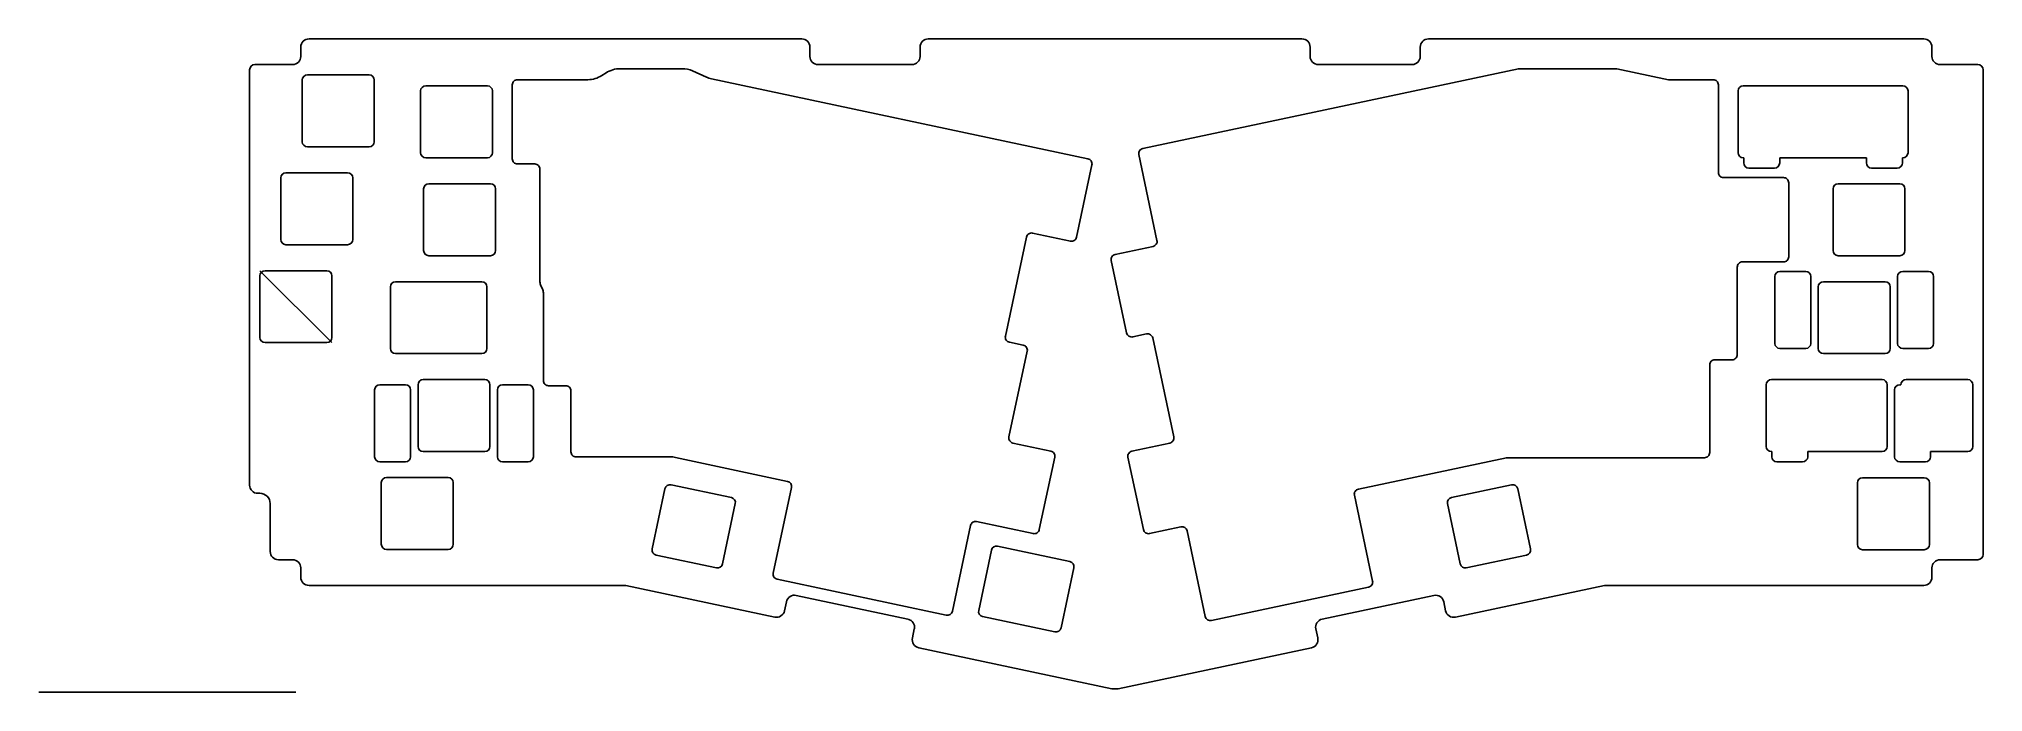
# Model space of a CAD drawing. Header units: millimetres. Extents: x 0 to 378, y 0 to 127.
import ezdxf

# ---------------------------------------------------------------- set-up
doc = ezdxf.new("R2010")
doc.units = ezdxf.units.MM
doc.layers.get('0').update_dxf_attribs({"linetype": 'CONTINUOUS'})

msp = doc.modelspace()

# ---------------------------------------------------------------- linework, layer by layer
for p, q in [((50.96, 125.5), (50.96, 123.7)), ((148.4, 127.1), (52.56, 127.1)), ((150, 123.7), (150, 125.5)), ((171.43, 125.5), (171.43, 123.7)), ((245.71, 127.1), (173.03, 127.1)), ((247.31, 123.7), (247.31, 125.5)), ((268.74, 125.5), (268.74, 123.7)), ((366.68, 127.1), (270.34, 127.1)), ((368.28, 123.7), (368.28, 125.5)), ((41, 121.1), (41, 40.28)), ((42, 122.1), (49.36, 122.1)), ((151.6, 122.1), (169.83, 122.1)), ((248.91, 122.1), (267.14, 122.1)), ((369.88, 122.1), (377.24, 122.1)), ((378.24, 121.1), (378.24, 26.76)), ((51.23, 107.1), (51.23, 119.1)), ((51.23, 107.1), (51.23, 119.1)), ((52.23, 120.1), (64.23, 120.1)), ((52.23, 120.1), (64.23, 120.1)), ((65.23, 119.1), (65.23, 107.1)), ((65.23, 119.1), (65.23, 107.1)), ((75.25, 117.96), (87.25, 117.96)), ((75.25, 117.96), (87.25, 117.96)), ((331.58, 117.96), (362.63, 117.96)), ((331.58, 117.96), (362.63, 117.96)), ((74.25, 104.96), (74.25, 116.96)), ((74.25, 104.96), (74.25, 116.96)), ((88.25, 116.96), (88.25, 104.96)), ((88.25, 116.96), (88.25, 104.96)), ((330.58, 104.96), (330.58, 116.96)), ((330.58, 104.96), (330.58, 116.96)), ((363.63, 116.96), (363.63, 104.96)), ((363.63, 116.96), (363.63, 104.96)), ((64.23, 106.1), (52.23, 106.1)), ((64.23, 106.1), (52.23, 106.1)), ((87.25, 103.96), (75.25, 103.96)), ((87.25, 103.96), (75.25, 103.96)), ((331.67, 103.96), (331.58, 103.96)), ((331.67, 103.96), (331.58, 103.96)), ((331.67, 102.96), (331.67, 103.96)), ((331.67, 102.96), (331.67, 103.96)), ((355.54, 103.96), (338.67, 103.96)), ((355.54, 103.96), (338.67, 103.96)), ((338.67, 103.96), (338.67, 102.96)), ((338.67, 103.96), (338.67, 102.96)), ((355.54, 102.96), (355.54, 103.96)), ((355.54, 102.96), (355.54, 103.96)), ((362.54, 103.96), (362.54, 102.96)), ((362.54, 103.96), (362.54, 102.96)), ((362.63, 103.96), (362.54, 103.96)), ((362.63, 103.96), (362.54, 103.96)), ((47.07, 88.05), (47.07, 100.05)), ((47.07, 88.05), (47.07, 100.05)), ((48.07, 101.05), (60.07, 101.05)), ((48.07, 101.05), (60.07, 101.05)), ((61.07, 100.05), (61.07, 88.05)), ((61.07, 100.05), (61.07, 88.05)), ((75.85, 98.91), (87.85, 98.91)), ((75.85, 98.91), (87.85, 98.91)), ((337.67, 101.96), (332.67, 101.96)), ((337.67, 101.96), (332.67, 101.96)), ((350.04, 98.91), (362.04, 98.91)), ((350.04, 98.91), (362.04, 98.91)), ((361.54, 101.96), (356.54, 101.96)), ((361.54, 101.96), (356.54, 101.96)), ((74.85, 85.91), (74.85, 97.91)), ((74.85, 85.91), (74.85, 97.91)), ((88.85, 97.91), (88.85, 85.91)), ((88.85, 97.91), (88.85, 85.91)), ((349.04, 85.91), (349.04, 97.91)), ((349.04, 85.91), (349.04, 97.91)), ((363.04, 97.91), (363.04, 85.91)), ((363.04, 97.91), (363.04, 85.91)), ((60.07, 87.05), (48.07, 87.05)), ((60.07, 87.05), (48.07, 87.05)), ((87.85, 84.91), (75.85, 84.91)), ((87.85, 84.91), (75.85, 84.91)), ((362.04, 84.91), (350.04, 84.91)), ((362.04, 84.91), (350.04, 84.91)), ((43, 82), (57, 68)), ((43, 69), (43, 81)), ((43, 69), (43, 81)), ((44, 82), (56, 82)), ((44, 82), (56, 82)), ((57, 81), (57, 69)), ((57, 81), (57, 69)), ((69.4, 79.86), (86.16, 79.86)), ((69.4, 79.86), (86.16, 79.86)), ((337.72, 67.86), (337.72, 80.86)), ((337.72, 67.86), (337.72, 80.86)), ((338.72, 81.86), (343.72, 81.86)), ((338.72, 81.86), (343.72, 81.86)), ((344.72, 80.86), (344.72, 67.86)), ((344.72, 80.86), (344.72, 67.86)), ((347.16, 79.86), (359.16, 79.86)), ((347.16, 79.86), (359.16, 79.86)), ((361.6, 67.86), (361.6, 80.86)), ((361.6, 67.86), (361.6, 80.86)), ((362.6, 81.86), (367.6, 81.86)), ((362.6, 81.86), (367.6, 81.86)), ((368.6, 80.86), (368.6, 67.86)), ((368.6, 80.86), (368.6, 67.86)), ((68.4, 66.86), (68.4, 78.86)), ((68.4, 66.86), (68.4, 78.86)), ((87.16, 78.86), (87.16, 66.86)), ((87.16, 78.86), (87.16, 66.86)), ((346.16, 66.86), (346.16, 78.86)), ((346.16, 66.86), (346.16, 78.86)), ((360.16, 78.86), (360.16, 66.86)), ((360.16, 78.86), (360.16, 66.86)), ((56, 68), (44, 68)), ((56, 68), (44, 68)), ((86.16, 65.86), (69.4, 65.86)), ((86.16, 65.86), (69.4, 65.86)), ((343.72, 66.86), (338.72, 66.86)), ((343.72, 66.86), (338.72, 66.86)), ((359.16, 65.86), (347.16, 65.86)), ((359.16, 65.86), (347.16, 65.86)), ((367.6, 66.86), (362.6, 66.86)), ((367.6, 66.86), (362.6, 66.86)), ((74.76, 60.81), (86.76, 60.81)), ((74.76, 60.81), (86.76, 60.81)), ((337.05, 60.81), (358.57, 60.81)), ((337.05, 60.81), (358.57, 60.81)), ((363.24, 60.81), (375.24, 60.81)), ((363.24, 60.81), (375.24, 60.81)), ((65.32, 45.81), (65.32, 58.81)), ((65.32, 45.81), (65.32, 58.81)), ((66.32, 59.81), (71.32, 59.81)), ((66.32, 59.81), (71.32, 59.81)), ((72.32, 58.81), (72.32, 45.81)), ((72.32, 58.81), (72.32, 45.81)), ((73.76, 47.81), (73.76, 59.81)), ((73.76, 47.81), (73.76, 59.81)), ((87.76, 59.81), (87.76, 47.81)), ((87.76, 59.81), (87.76, 47.81)), ((89.2, 45.81), (89.2, 58.81)), ((89.2, 45.81), (89.2, 58.81)), ((90.2, 59.81), (95.2, 59.81)), ((90.2, 59.81), (95.2, 59.81)), ((96.2, 58.81), (96.2, 45.81)), ((96.2, 58.81), (96.2, 45.81)), ((336.05, 47.81), (336.05, 59.81)), ((336.05, 47.81), (336.05, 59.81)), ((359.57, 59.81), (359.57, 47.81)), ((359.57, 59.81), (359.57, 47.81)), ((361.01, 45.81), (361.01, 58.81)), ((361.01, 45.81), (361.01, 58.81)), ((362.01, 59.81), (362.24, 59.81)), ((362.01, 59.81), (362.24, 59.81)), ((376.24, 59.81), (376.24, 47.81)), ((376.24, 59.81), (376.24, 47.81)), ((86.76, 46.81), (74.76, 46.81)), ((86.76, 46.81), (74.76, 46.81)), ((337.13, 46.81), (337.05, 46.81)), ((337.13, 46.81), (337.05, 46.81)), ((337.13, 45.81), (337.13, 46.81)), ((337.13, 45.81), (337.13, 46.81)), ((344.13, 46.81), (344.13, 45.81)), ((358.57, 46.81), (344.13, 46.81)), ((344.13, 46.81), (344.13, 45.81)), ((358.57, 46.81), (344.13, 46.81)), ((375.24, 46.81), (368.01, 46.81)), ((368.01, 46.81), (368.01, 45.81)), ((368.01, 46.81), (368.01, 45.81)), ((375.24, 46.81), (368.01, 46.81)), ((71.32, 44.81), (66.32, 44.81)), ((71.32, 44.81), (66.32, 44.81)), ((67.62, 41.76), (79.62, 41.76)), ((67.62, 41.76), (79.62, 41.76)), ((95.2, 44.81), (90.2, 44.81)), ((95.2, 44.81), (90.2, 44.81)), ((343.13, 44.81), (338.13, 44.81)), ((343.13, 44.81), (338.13, 44.81)), ((354.8, 41.71), (366.8, 41.71)), ((354.8, 41.71), (366.8, 41.71)), ((367.01, 44.81), (362.01, 44.81)), ((367.01, 44.81), (362.01, 44.81)), ((42.6, 38.68), (43, 38.68)), ((66.62, 28.76), (66.62, 40.76)), ((66.62, 28.76), (66.62, 40.76)), ((80.62, 40.76), (80.62, 28.76)), ((80.62, 40.76), (80.62, 28.76)), ((119.31, 27.85), (121.8, 39.58)), ((119.31, 27.85), (121.8, 39.58)), ((122.99, 40.35), (134.72, 37.86)), ((122.99, 40.35), (134.72, 37.86)), ((274.79, 37.86), (286.52, 40.35)), ((274.79, 37.86), (286.52, 40.35)), ((287.71, 39.58), (290.2, 27.85)), ((287.71, 39.58), (290.2, 27.85)), ((353.8, 28.71), (353.8, 40.71)), ((353.8, 28.71), (353.8, 40.71)), ((367.8, 40.71), (367.8, 28.71)), ((367.8, 40.71), (367.8, 28.71)), ((45, 36.68), (45, 27.36)), ((135.49, 36.67), (133, 24.94)), ((135.49, 36.67), (133, 24.94)), ((276.51, 24.94), (274.02, 36.67)), ((276.51, 24.94), (274.02, 36.67)), ((79.62, 27.76), (67.62, 27.76)), ((79.62, 27.76), (67.62, 27.76)), ((131.81, 24.17), (120.08, 26.66)), ((131.81, 24.17), (120.08, 26.66)), ((182.83, 15.88), (185.32, 27.62)), ((182.83, 15.88), (185.32, 27.62)), ((186.51, 28.39), (200.57, 25.4)), ((186.51, 28.39), (200.57, 25.4)), ((289.43, 26.66), (277.7, 24.17)), ((289.43, 26.66), (277.7, 24.17)), ((366.8, 27.71), (354.8, 27.71)), ((366.8, 27.71), (354.8, 27.71)), ((46.6, 25.76), (49.36, 25.76)), ((50.96, 24.16), (50.96, 22.36)), ((201.34, 24.21), (198.85, 12.48)), ((201.34, 24.21), (198.85, 12.48)), ((368.28, 24.16), (368.28, 22.36)), ((369.88, 25.76), (377.24, 25.76)), ((52.56, 20.76), (114.17, 20.76)), ((143.17, 14.6), (114.17, 20.76)), ((275.57, 14.6), (304.57, 20.76)), ((366.68, 20.76), (304.57, 20.76)), ((145.44, 17.59), (145.07, 15.83)), ((147.34, 18.82), (169.08, 14.2)), ((249.66, 14.2), (271.4, 18.82)), ((273.3, 17.59), (273.67, 15.83)), ((170.31, 12.3), (169.94, 10.54)), ((197.66, 11.71), (183.6, 14.7)), ((197.66, 11.71), (183.6, 14.7)), ((248.43, 12.3), (248.8, 10.54)), ((171.17, 8.64), (208.74, 0.66)), ((247.57, 8.64), (210, 0.66)), ((50, 0), (0, 0)), ((208.95, 0.64), (209.79, 0.64))]:
    msp.add_line(p, q)
for points in [[(192.13, 88.54, -0.414214), (193.32, 89.31), (200.68, 87.74, 0.414214), (201.86, 88.51), (204.86, 102.6, 0.414214), (204.09, 103.78), (130.85, 119.35, -0.052296), (129.86, 119.67), (127.16, 120.87, 0.104992), (125.13, 121.3), (113.07, 121.3, 0.144964), (110.34, 120.49), (109.53, 119.97, -0.144964), (106.81, 119.16), (93.1, 119.16, 0.414214), (92.1, 118.16), (92.1, 103.76, 0.414214), (93.1, 102.76), (96.46, 102.76, -0.414214), (97.46, 101.76), (97.46, 80.02, 0.096289), (97.61, 79.27), (98.01, 78.25, -0.096289), (98.16, 77.51), (98.16, 60.61, 0.414214), (99.16, 59.61), (102.51, 59.61, -0.414214), (103.51, 58.61), (103.51, 46.75, 0.414214), (104.51, 45.75), (123.33, 45.75), (123.85, 45.64), (145.65, 41, -0.414214), (146.42, 39.82), (142.87, 23.15, 0.414173), (143.64, 21.96), (176.52, 14.97, 0.414254), (177.71, 15.74), (181.25, 32.41, -0.414214), (182.44, 33.18), (193.45, 30.84, 0.414214), (194.63, 31.61), (197.63, 45.71, 0.414214), (196.86, 46.89), (189.5, 48.45, -0.414214), (188.73, 49.64), (192.28, 66.32, 0.414214), (191.51, 67.5), (188.8, 68.08, -0.414214), (188.03, 69.26)], [(255.92, 38.3, -0.414214), (256.7, 39.49), (285.5, 45.61), (324.05, 45.61, 0.414214), (325.05, 46.61), (325.05, 63.66, -0.414214), (326.05, 64.66), (329.41, 64.66, 0.414214), (330.41, 65.66), (330.41, 82.71, -0.414214), (331.41, 83.71), (339.42, 83.71, 0.414214), (340.42, 84.71), (340.42, 99.11, 0.414214), (339.42, 100.11), (327.73, 100.11, -0.414214), (326.73, 101.11), (326.73, 118.16, 0.414214), (325.73, 119.16), (317.01, 119.16), (306.98, 121.3), (287.85, 121.3), (214.75, 105.76, 0.414214), (213.98, 104.58), (217.52, 87.9, -0.414214), (216.75, 86.72), (209.39, 85.15, 0.414214), (208.62, 83.97), (211.62, 69.88, 0.414214), (212.8, 69.11), (215.5, 69.68, -0.414214), (216.69, 68.91), (220.78, 49.64, -0.414214), (220.01, 48.46), (212.65, 46.89, 0.414214), (211.88, 45.71), (214.88, 31.62, 0.414214), (216.06, 30.85), (222.19, 32.15, -0.414214), (223.38, 31.38), (226.92, 14.7, 0.414214), (228.11, 13.93), (258.7, 20.43, 0.414214), (259.47, 21.62)]]:
    msp.add_lwpolyline(points, format="xyb", close=True)
for centre, radius, start, end in [((52.56, 125.5), 1.6, 90, 180), ((148.4, 125.5), 1.6, 0, 90), ((173.03, 125.5), 1.6, 90, 180), ((245.71, 125.5), 1.6, 0, 90), ((270.34, 125.5), 1.6, 90, 180), ((366.68, 125.5), 1.6, 0, 90), ((49.36, 123.7), 1.6, -90, 0), ((151.6, 123.7), 1.6, 180, 270), ((169.83, 123.7), 1.6, -90, 0), ((248.91, 123.7), 1.6, 180, 270), ((267.14, 123.7), 1.6, -90, 0), ((369.88, 123.7), 1.6, 180, 270), ((86.16, 78.86), 1, 0, 90), ((86.16, 78.86), 1, 0, 90), ((86.16, 66.86), 1, -90, 0), ((86.16, 66.86), 1, -90, 0), ((42.6, 40.28), 1.6, 180, 270), ((43, 36.68), 2, 0, 90), ((46.6, 27.36), 1.6, 180, 270), ((49.36, 24.16), 1.6, 0, 90), ((369.88, 24.16), 1.6, 90, 180), ((52.56, 22.36), 1.6, 180, 270), ((366.68, 22.36), 1.6, -90, 0), ((143.5, 16.16), 1.6, 258, 348), ((147.01, 17.26), 1.6, 78, 168), ((271.73, 17.26), 1.6, 12, 102), ((275.24, 16.16), 1.6, 192, 282), ((168.75, 12.63), 1.6, -12, 78), ((249.99, 12.63), 1.6, 102, 192), ((171.5, 10.21), 1.6, 168, 258), ((247.24, 10.21), 1.6, -78, 12), ((208.95, 1.64), 1, 258, 270), ((209.79, 1.64), 1, 270, 282)]:
    msp.add_arc(centre, radius, start, end)
for points in [[(42, 122.1), (41.45, 122.1), (41, 121.65), (41, 121.1)], [(378.24, 121.1), (378.24, 121.65), (377.79, 122.1), (377.24, 122.1)], [(51.23, 119.1), (51.23, 119.65), (51.68, 120.1), (52.23, 120.1)], [(51.23, 119.1), (51.23, 119.65), (51.68, 120.1), (52.23, 120.1)], [(64.23, 120.1), (64.78, 120.1), (65.23, 119.65), (65.23, 119.1)], [(64.23, 120.1), (64.78, 120.1), (65.23, 119.65), (65.23, 119.1)], [(74.25, 116.96), (74.25, 117.51), (74.7, 117.96), (75.25, 117.96)], [(74.25, 116.96), (74.25, 117.51), (74.7, 117.96), (75.25, 117.96)], [(87.25, 117.96), (87.8, 117.96), (88.25, 117.51), (88.25, 116.96)], [(87.25, 117.96), (87.8, 117.96), (88.25, 117.51), (88.25, 116.96)], [(330.58, 116.96), (330.58, 117.51), (331.03, 117.96), (331.58, 117.96)], [(330.58, 116.96), (330.58, 117.51), (331.03, 117.96), (331.58, 117.96)], [(362.63, 117.96), (363.18, 117.96), (363.63, 117.51), (363.63, 116.96)], [(362.63, 117.96), (363.18, 117.96), (363.63, 117.51), (363.63, 116.96)], [(52.23, 106.1), (51.68, 106.1), (51.23, 106.55), (51.23, 107.1)], [(52.23, 106.1), (51.68, 106.1), (51.23, 106.55), (51.23, 107.1)], [(65.23, 107.1), (65.23, 106.55), (64.78, 106.1), (64.23, 106.1)], [(65.23, 107.1), (65.23, 106.55), (64.78, 106.1), (64.23, 106.1)], [(75.25, 103.96), (74.7, 103.96), (74.25, 104.41), (74.25, 104.96)], [(75.25, 103.96), (74.7, 103.96), (74.25, 104.41), (74.25, 104.96)], [(88.25, 104.96), (88.25, 104.41), (87.8, 103.96), (87.25, 103.96)], [(88.25, 104.96), (88.25, 104.41), (87.8, 103.96), (87.25, 103.96)], [(331.58, 103.96), (331.03, 103.96), (330.58, 104.41), (330.58, 104.96)], [(331.58, 103.96), (331.03, 103.96), (330.58, 104.41), (330.58, 104.96)], [(332.67, 101.96), (332.11, 101.96), (331.67, 102.41), (331.67, 102.96)], [(332.67, 101.96), (332.11, 101.96), (331.67, 102.41), (331.67, 102.96)], [(338.67, 102.96), (338.67, 102.41), (338.22, 101.96), (337.67, 101.96)], [(338.67, 102.96), (338.67, 102.41), (338.22, 101.96), (337.67, 101.96)], [(356.54, 101.96), (355.99, 101.96), (355.54, 102.41), (355.54, 102.96)], [(356.54, 101.96), (355.99, 101.96), (355.54, 102.41), (355.54, 102.96)], [(362.54, 102.96), (362.54, 102.41), (362.1, 101.96), (361.54, 101.96)], [(362.54, 102.96), (362.54, 102.41), (362.1, 101.96), (361.54, 101.96)], [(363.63, 104.96), (363.63, 104.41), (363.18, 103.96), (362.63, 103.96)], [(363.63, 104.96), (363.63, 104.41), (363.18, 103.96), (362.63, 103.96)], [(47.07, 100.05), (47.07, 100.6), (47.52, 101.05), (48.07, 101.05)], [(47.07, 100.05), (47.07, 100.6), (47.52, 101.05), (48.07, 101.05)], [(60.07, 101.05), (60.62, 101.05), (61.07, 100.6), (61.07, 100.05)], [(60.07, 101.05), (60.62, 101.05), (61.07, 100.6), (61.07, 100.05)], [(74.85, 97.91), (74.85, 98.46), (75.3, 98.91), (75.85, 98.91)], [(74.85, 97.91), (74.85, 98.46), (75.3, 98.91), (75.85, 98.91)], [(87.85, 98.91), (88.4, 98.91), (88.85, 98.46), (88.85, 97.91)], [(87.85, 98.91), (88.4, 98.91), (88.85, 98.46), (88.85, 97.91)], [(349.04, 97.91), (349.04, 98.46), (349.49, 98.91), (350.04, 98.91)], [(349.04, 97.91), (349.04, 98.46), (349.49, 98.91), (350.04, 98.91)], [(362.04, 98.91), (362.59, 98.91), (363.04, 98.46), (363.04, 97.91)], [(362.04, 98.91), (362.59, 98.91), (363.04, 98.46), (363.04, 97.91)], [(48.07, 87.05), (47.52, 87.05), (47.07, 87.5), (47.07, 88.05)], [(48.07, 87.05), (47.52, 87.05), (47.07, 87.5), (47.07, 88.05)], [(61.07, 88.05), (61.07, 87.5), (60.62, 87.05), (60.07, 87.05)], [(61.07, 88.05), (61.07, 87.5), (60.62, 87.05), (60.07, 87.05)], [(75.85, 84.91), (75.3, 84.91), (74.85, 85.36), (74.85, 85.91)], [(75.85, 84.91), (75.3, 84.91), (74.85, 85.36), (74.85, 85.91)], [(88.85, 85.91), (88.85, 85.36), (88.4, 84.91), (87.85, 84.91)], [(88.85, 85.91), (88.85, 85.36), (88.4, 84.91), (87.85, 84.91)], [(350.04, 84.91), (349.49, 84.91), (349.04, 85.36), (349.04, 85.91)], [(350.04, 84.91), (349.49, 84.91), (349.04, 85.36), (349.04, 85.91)], [(363.04, 85.91), (363.04, 85.36), (362.59, 84.91), (362.04, 84.91)], [(363.04, 85.91), (363.04, 85.36), (362.59, 84.91), (362.04, 84.91)], [(43, 81), (43, 81.55), (43.45, 82), (44, 82)], [(43, 81), (43, 81.55), (43.45, 82), (44, 82)], [(56, 82), (56.55, 82), (57, 81.55), (57, 81)], [(56, 82), (56.55, 82), (57, 81.55), (57, 81)], [(68.4, 78.86), (68.4, 79.41), (68.85, 79.86), (69.4, 79.86)], [(68.4, 78.86), (68.4, 79.41), (68.85, 79.86), (69.4, 79.86)], [(337.72, 80.86), (337.72, 81.41), (338.17, 81.86), (338.72, 81.86)], [(337.72, 80.86), (337.72, 81.41), (338.17, 81.86), (338.72, 81.86)], [(343.72, 81.86), (344.27, 81.86), (344.72, 81.41), (344.72, 80.86)], [(343.72, 81.86), (344.27, 81.86), (344.72, 81.41), (344.72, 80.86)], [(346.16, 78.86), (346.16, 79.41), (346.61, 79.86), (347.16, 79.86)], [(346.16, 78.86), (346.16, 79.41), (346.61, 79.86), (347.16, 79.86)], [(359.16, 79.86), (359.71, 79.86), (360.16, 79.41), (360.16, 78.86)], [(359.16, 79.86), (359.71, 79.86), (360.16, 79.41), (360.16, 78.86)], [(361.6, 80.86), (361.6, 81.41), (362.05, 81.86), (362.6, 81.86)], [(361.6, 80.86), (361.6, 81.41), (362.05, 81.86), (362.6, 81.86)], [(367.6, 81.86), (368.15, 81.86), (368.6, 81.41), (368.6, 80.86)], [(367.6, 81.86), (368.15, 81.86), (368.6, 81.41), (368.6, 80.86)], [(44, 68), (43.45, 68), (43, 68.45), (43, 69)], [(44, 68), (43.45, 68), (43, 68.45), (43, 69)], [(57, 69), (57, 68.45), (56.55, 68), (56, 68)], [(57, 69), (57, 68.45), (56.55, 68), (56, 68)], [(69.4, 65.86), (68.85, 65.86), (68.4, 66.31), (68.4, 66.86)], [(69.4, 65.86), (68.85, 65.86), (68.4, 66.31), (68.4, 66.86)], [(338.72, 66.86), (338.17, 66.86), (337.72, 67.31), (337.72, 67.86)], [(338.72, 66.86), (338.17, 66.86), (337.72, 67.31), (337.72, 67.86)], [(344.72, 67.86), (344.72, 67.31), (344.27, 66.86), (343.72, 66.86)], [(344.72, 67.86), (344.72, 67.31), (344.27, 66.86), (343.72, 66.86)], [(347.16, 65.86), (346.61, 65.86), (346.16, 66.31), (346.16, 66.86)], [(347.16, 65.86), (346.61, 65.86), (346.16, 66.31), (346.16, 66.86)], [(360.16, 66.86), (360.16, 66.31), (359.71, 65.86), (359.16, 65.86)], [(360.16, 66.86), (360.16, 66.31), (359.71, 65.86), (359.16, 65.86)], [(362.6, 66.86), (362.05, 66.86), (361.6, 67.31), (361.6, 67.86)], [(362.6, 66.86), (362.05, 66.86), (361.6, 67.31), (361.6, 67.86)], [(368.6, 67.86), (368.6, 67.31), (368.15, 66.86), (367.6, 66.86)], [(368.6, 67.86), (368.6, 67.31), (368.15, 66.86), (367.6, 66.86)], [(73.76, 59.81), (73.76, 60.36), (74.21, 60.81), (74.76, 60.81)], [(73.76, 59.81), (73.76, 60.36), (74.21, 60.81), (74.76, 60.81)], [(86.76, 60.81), (87.31, 60.81), (87.76, 60.36), (87.76, 59.81)], [(86.76, 60.81), (87.31, 60.81), (87.76, 60.36), (87.76, 59.81)], [(336.05, 59.81), (336.05, 60.36), (336.49, 60.81), (337.05, 60.81)], [(336.05, 59.81), (336.05, 60.36), (336.49, 60.81), (337.05, 60.81)], [(358.57, 60.81), (359.12, 60.81), (359.57, 60.36), (359.57, 59.81)], [(358.57, 60.81), (359.12, 60.81), (359.57, 60.36), (359.57, 59.81)], [(362.24, 59.81), (362.24, 60.36), (362.69, 60.81), (363.24, 60.81)], [(362.24, 59.81), (362.24, 60.36), (362.69, 60.81), (363.24, 60.81)], [(375.24, 60.81), (375.79, 60.81), (376.24, 60.36), (376.24, 59.81)], [(375.24, 60.81), (375.79, 60.81), (376.24, 60.36), (376.24, 59.81)], [(65.32, 58.81), (65.32, 59.36), (65.77, 59.81), (66.32, 59.81)], [(65.32, 58.81), (65.32, 59.36), (65.77, 59.81), (66.32, 59.81)], [(71.32, 59.81), (71.87, 59.81), (72.32, 59.36), (72.32, 58.81)], [(71.32, 59.81), (71.87, 59.81), (72.32, 59.36), (72.32, 58.81)], [(89.2, 58.81), (89.2, 59.36), (89.65, 59.81), (90.2, 59.81)], [(89.2, 58.81), (89.2, 59.36), (89.65, 59.81), (90.2, 59.81)], [(95.2, 59.81), (95.75, 59.81), (96.2, 59.36), (96.2, 58.81)], [(95.2, 59.81), (95.75, 59.81), (96.2, 59.36), (96.2, 58.81)], [(361.01, 58.81), (361.01, 59.36), (361.46, 59.81), (362.01, 59.81)], [(361.01, 58.81), (361.01, 59.36), (361.46, 59.81), (362.01, 59.81)], [(66.32, 44.81), (65.77, 44.81), (65.32, 45.26), (65.32, 45.81)], [(66.32, 44.81), (65.77, 44.81), (65.32, 45.26), (65.32, 45.81)], [(72.32, 45.81), (72.32, 45.26), (71.87, 44.81), (71.32, 44.81)], [(72.32, 45.81), (72.32, 45.26), (71.87, 44.81), (71.32, 44.81)], [(74.76, 46.81), (74.21, 46.81), (73.76, 47.26), (73.76, 47.81)], [(74.76, 46.81), (74.21, 46.81), (73.76, 47.26), (73.76, 47.81)], [(87.76, 47.81), (87.76, 47.26), (87.31, 46.81), (86.76, 46.81)], [(87.76, 47.81), (87.76, 47.26), (87.31, 46.81), (86.76, 46.81)], [(90.2, 44.81), (89.65, 44.81), (89.2, 45.26), (89.2, 45.81)], [(90.2, 44.81), (89.65, 44.81), (89.2, 45.26), (89.2, 45.81)], [(96.2, 45.81), (96.2, 45.26), (95.75, 44.81), (95.2, 44.81)], [(96.2, 45.81), (96.2, 45.26), (95.75, 44.81), (95.2, 44.81)], [(337.05, 46.81), (336.49, 46.81), (336.05, 47.26), (336.05, 47.81)], [(337.05, 46.81), (336.49, 46.81), (336.05, 47.26), (336.05, 47.81)], [(338.13, 44.81), (337.58, 44.81), (337.13, 45.26), (337.13, 45.81)], [(338.13, 44.81), (337.58, 44.81), (337.13, 45.26), (337.13, 45.81)], [(344.13, 45.81), (344.13, 45.26), (343.68, 44.81), (343.13, 44.81)], [(344.13, 45.81), (344.13, 45.26), (343.68, 44.81), (343.13, 44.81)], [(359.57, 47.81), (359.57, 47.26), (359.12, 46.81), (358.57, 46.81)], [(359.57, 47.81), (359.57, 47.26), (359.12, 46.81), (358.57, 46.81)], [(362.01, 44.81), (361.46, 44.81), (361.01, 45.26), (361.01, 45.81)], [(362.01, 44.81), (361.46, 44.81), (361.01, 45.26), (361.01, 45.81)], [(368.01, 45.81), (368.01, 45.26), (367.56, 44.81), (367.01, 44.81)], [(368.01, 45.81), (368.01, 45.26), (367.56, 44.81), (367.01, 44.81)], [(376.24, 47.81), (376.24, 47.26), (375.79, 46.81), (375.24, 46.81)], [(376.24, 47.81), (376.24, 47.26), (375.79, 46.81), (375.24, 46.81)], [(66.62, 40.76), (66.62, 41.31), (67.07, 41.76), (67.62, 41.76)], [(66.62, 40.76), (66.62, 41.31), (67.07, 41.76), (67.62, 41.76)], [(79.62, 41.76), (80.17, 41.76), (80.62, 41.31), (80.62, 40.76)], [(79.62, 41.76), (80.17, 41.76), (80.62, 41.31), (80.62, 40.76)], [(353.8, 40.71), (353.8, 41.26), (354.24, 41.71), (354.8, 41.71)], [(353.8, 40.71), (353.8, 41.26), (354.24, 41.71), (354.8, 41.71)], [(366.8, 41.71), (367.35, 41.71), (367.8, 41.26), (367.8, 40.71)], [(366.8, 41.71), (367.35, 41.71), (367.8, 41.26), (367.8, 40.71)], [(121.8, 39.58), (121.92, 40.12), (122.45, 40.47), (122.99, 40.35)], [(121.8, 39.58), (121.92, 40.12), (122.45, 40.47), (122.99, 40.35)], [(134.72, 37.86), (135.26, 37.74), (135.61, 37.21), (135.49, 36.67)], [(134.72, 37.86), (135.26, 37.74), (135.61, 37.21), (135.49, 36.67)], [(274.02, 36.67), (273.9, 37.21), (274.25, 37.74), (274.79, 37.86)], [(274.02, 36.67), (273.9, 37.21), (274.25, 37.74), (274.79, 37.86)], [(286.52, 40.35), (287.06, 40.47), (287.59, 40.12), (287.71, 39.58)], [(286.52, 40.35), (287.06, 40.47), (287.59, 40.12), (287.71, 39.58)], [(67.62, 27.76), (67.07, 27.76), (66.62, 28.21), (66.62, 28.76)], [(67.62, 27.76), (67.07, 27.76), (66.62, 28.21), (66.62, 28.76)], [(80.62, 28.76), (80.62, 28.21), (80.17, 27.76), (79.62, 27.76)], [(80.62, 28.76), (80.62, 28.21), (80.17, 27.76), (79.62, 27.76)], [(120.08, 26.66), (119.54, 26.78), (119.19, 27.31), (119.31, 27.85)], [(120.08, 26.66), (119.54, 26.78), (119.19, 27.31), (119.31, 27.85)], [(185.32, 27.62), (185.44, 28.16), (185.97, 28.5), (186.51, 28.39)], [(185.32, 27.62), (185.44, 28.16), (185.97, 28.5), (186.51, 28.39)], [(290.2, 27.85), (290.32, 27.31), (289.97, 26.78), (289.43, 26.66)], [(290.2, 27.85), (290.32, 27.31), (289.97, 26.78), (289.43, 26.66)], [(354.8, 27.71), (354.24, 27.71), (353.8, 28.16), (353.8, 28.71)], [(354.8, 27.71), (354.24, 27.71), (353.8, 28.16), (353.8, 28.71)], [(367.8, 28.71), (367.8, 28.16), (367.35, 27.71), (366.8, 27.71)], [(367.8, 28.71), (367.8, 28.16), (367.35, 27.71), (366.8, 27.71)], [(377.24, 25.76), (377.79, 25.76), (378.24, 26.21), (378.24, 26.76)], [(133, 24.94), (132.88, 24.4), (132.35, 24.05), (131.81, 24.17)], [(133, 24.94), (132.88, 24.4), (132.35, 24.05), (131.81, 24.17)], [(200.57, 25.4), (201.11, 25.28), (201.46, 24.75), (201.34, 24.21)], [(200.57, 25.4), (201.11, 25.28), (201.46, 24.75), (201.34, 24.21)], [(277.7, 24.17), (277.16, 24.05), (276.63, 24.4), (276.51, 24.94)], [(277.7, 24.17), (277.16, 24.05), (276.63, 24.4), (276.51, 24.94)], [(183.6, 14.7), (183.06, 14.81), (182.71, 15.34), (182.83, 15.88)], [(183.6, 14.7), (183.06, 14.81), (182.71, 15.34), (182.83, 15.88)], [(198.85, 12.48), (198.73, 11.94), (198.2, 11.59), (197.66, 11.71)], [(198.85, 12.48), (198.73, 11.94), (198.2, 11.59), (197.66, 11.71)]]:
    msp.add_open_spline(points, degree=3)

doc.saveas('drawing.dxf')
